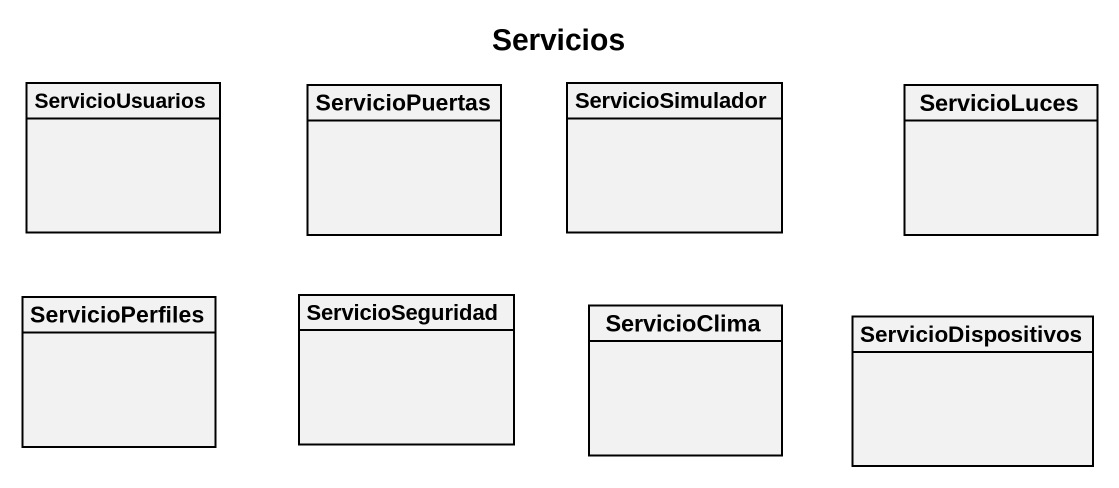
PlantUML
@startuml
title Servicios
hide circle
hide empty members
class ServicioUsuarios
class ServicioPuertas
class ServicioSimulador
class ServicioLuces
class ServicioPerfiles
class ServicioSeguridad
class ServicioClima
class ServicioDispositivos
@enduml
